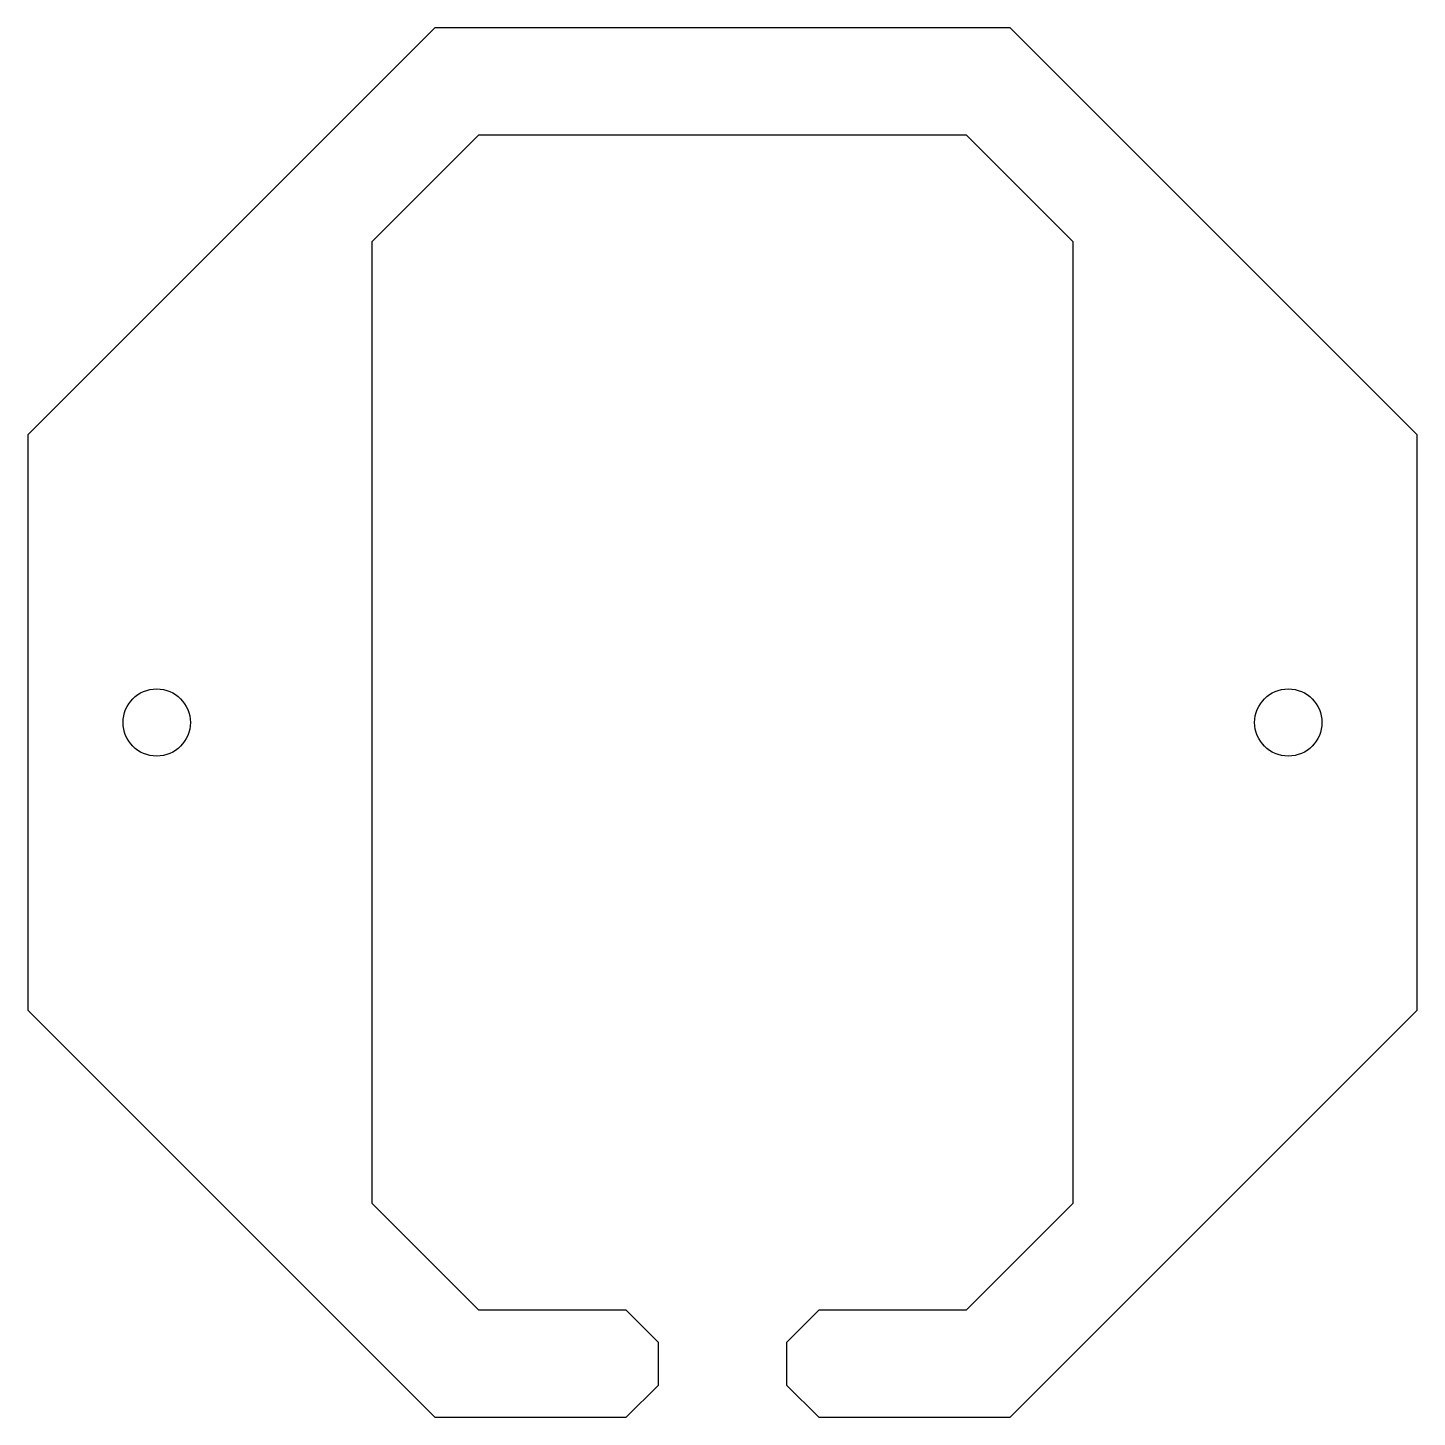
# Model space of a CAD drawing. Header units: millimetres. Extents: x -300 to -170, y -130 to 0.
import ezdxf

# ---------------------------------------------------------------- set-up
doc = ezdxf.new("R2010")
doc.units = ezdxf.units.MM
doc.layers.get('0').update_dxf_attribs({"linetype": 'CONTINUOUS'})

msp = doc.modelspace()

# ---------------------------------------------------------------- linework, layer by layer
msp.add_lwpolyline([(-226, -120), (-229, -123), (-229, -127), (-226, -130), (-208.07, -130), (-170, -91.93), (-170, -38.07), (-208.07, 0), (-261.93, 0), (-300, -38.07), (-300, -91.93), (-261.93, -130), (-244, -130), (-241, -127), (-241, -123), (-244, -120), (-257.79, -120), (-267.79, -110), (-267.79, -20), (-257.79, -10), (-212.21, -10), (-202.21, -20), (-202.21, -110), (-212.21, -120)], close=True)
for centre in [(-287.94, -65), (-182.06, -65)]:
    msp.add_circle(centre, 3.15)

doc.saveas('drawing.dxf')
